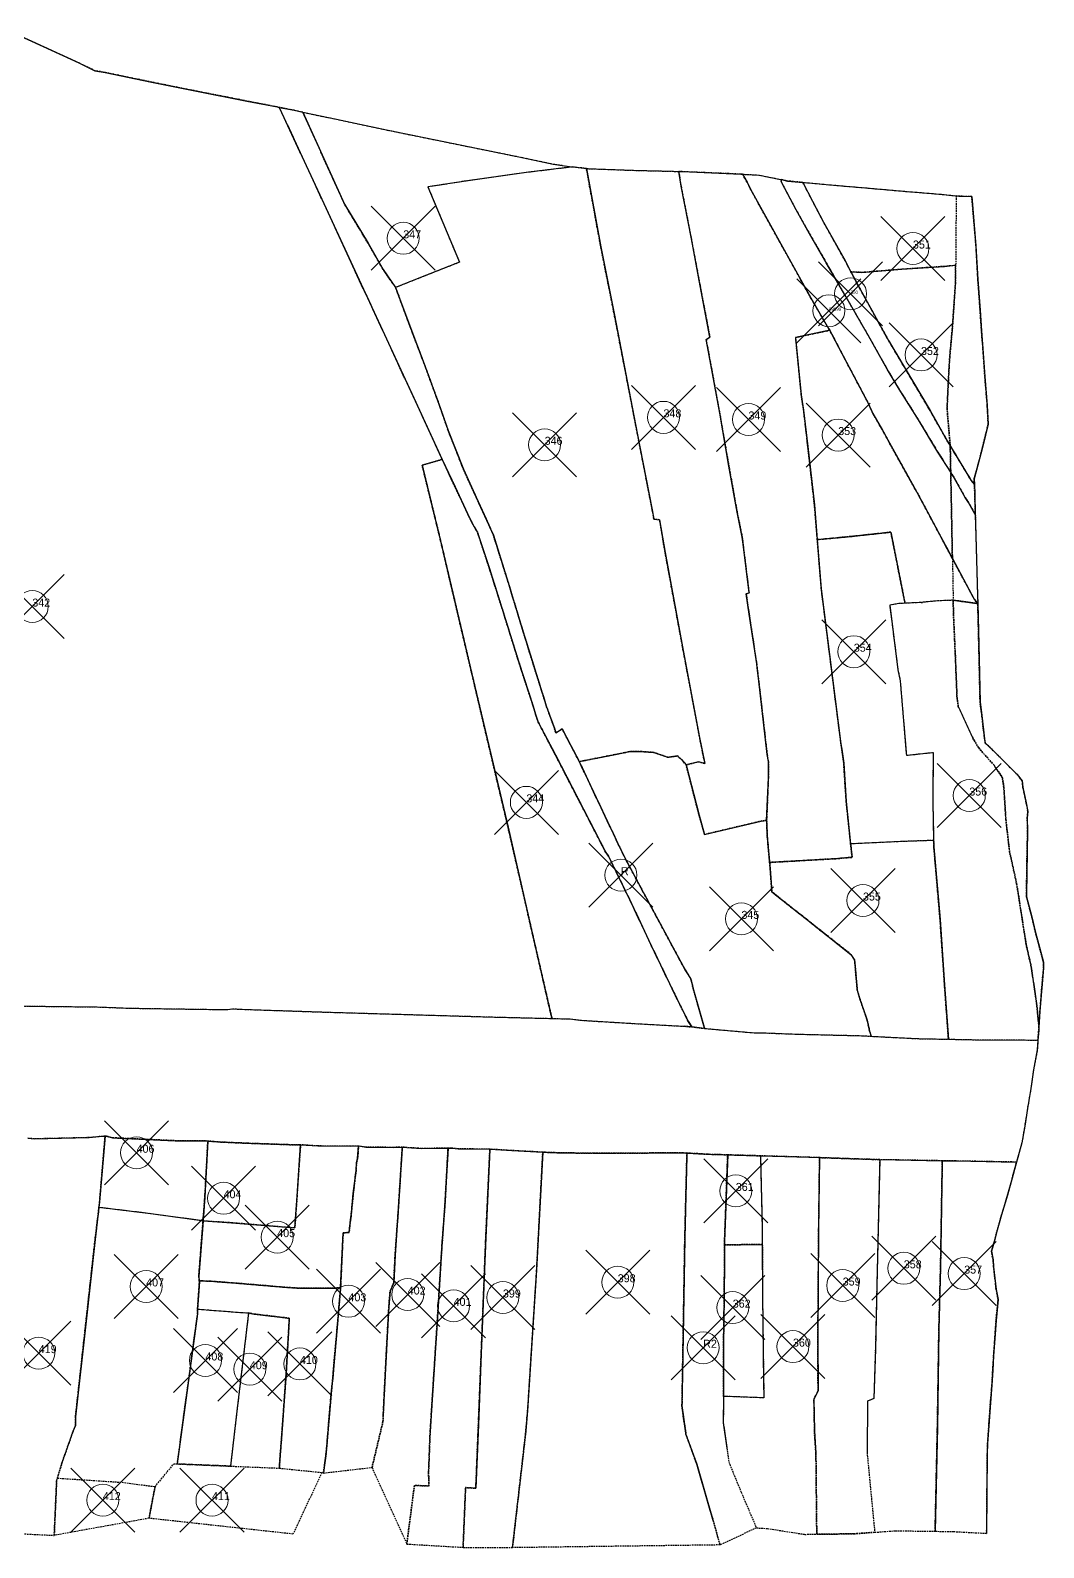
# Model space of a CAD drawing. Header units: millimetres. Extents: x -5 to 3014, y -2191 to 0.
# Drawn here: x 370.9 to 687.5, y -2179.5 to -1705.4 of the extents above; entities that cross this region are included whole.
import ezdxf

# ---------------------------------------------------------------- set-up
doc = ezdxf.new("R2010")
doc.units = ezdxf.units.MM
doc.header["$PDMODE"] = 35
doc.header["$PDSIZE"] = 10
for name, pattern in [('04b018', [5.49, 4.32, -0.54, 0.09, -0.54]), ('DASHED', [0.75, 0.5, -0.25]), ('DASHED2', [9.525, 6.35, -3.175])]:
    doc.linetypes.add(name, pattern=pattern)
for name, color, linetype, lineweight in [('Poly_Survey_Bndry', 250, 'Continuous', 30), ('Poly_Village_Bndry', 250, 'Continuous', 30), ('Text_Survey_No', 250, 'Continuous', 0)]:
    doc.layers.add(name, color=color, linetype=linetype, lineweight=lineweight)
doc.styles.get("Standard").update_dxf_attribs({"font": 'SakalBharati.ttf'})

msp = doc.modelspace()

# ---------------------------------------------------------------- linework, layer by layer
at = {"layer": 'Poly_Survey_Bndry', "linetype": 'DASHED'}
for points in [[(349.49, -2010.06), (391.78, -2010.56), (402.04, -2010.95), (427.89, -2011.33), (432.57, -2011.37), (433.98, -2011.11), (436.43, -2011.27), (461.4, -2012.12), (515.84, -2013.71), (533.4, -2014.14), (533.81, -2014.15), (530.3, -1998.85), (520.1, -1954.38), (508.81, -1906.47), (501.51, -1875.44), (499.05, -1864.87), (493.27, -1841.26), (499.52, -1839.47), (490.67, -1820.19), (485.95, -1810.09), (480.91, -1799.1), (471.62, -1779.12), (461.32, -1756.79), (448.63, -1729.44), (448.02, -1729.32), (438.53, -1727.46), (422.75, -1724.36), (408.74, -1721.55), (394.21, -1718.53), (391.05, -1717.99), (385.98, -1715.55), (374.84, -1710.41), (364.15, -1705.51)], [(660.13, -1757.11), (659.96, -1778.81)], [(349.49, -2010.06), (391.78, -2010.56), (402.04, -2010.95), (427.89, -2011.33), (432.57, -2011.37), (433.98, -2011.11), (436.43, -2011.27), (461.4, -2012.12), (515.84, -2013.71), (533.4, -2014.14), (533.81, -2014.15), (538.39, -2014.27), (539.53, -2014.32), (543.03, -2014.74), (559.88, -2015.76), (575.14, -2016.61), (577.51, -2016.79), (581.52, -2017.27), (597.05, -2018.64), (600.8, -2018.69), (610.44, -2019.06), (630.98, -2019.55), (633.57, -2019.73), (647.94, -2020.46), (657.69, -2020.64), (665.97, -2020.8), (685.68, -2020.91), (685.47, -2023.94), (684.29, -2030.24), (683.56, -2035.45), (682.39, -2042.25), (681.53, -2047.77), (680.65, -2053), (678.97, -2059.03), (659.88, -2058.69), (655.78, -2058.62), (636.23, -2058.28), (617.43, -2057.64), (614.09, -2057.53), (598.94, -2057.07), (588.73, -2056.77), (582.37, -2056.59), (576, -2056.2), (576.01, -2056.19), (575.54, -2056.2), (565.41, -2056.19), (553.44, -2056.27), (546.78, -2056.29), (535.42, -2056.11), (530.96, -2055.94), (521.32, -2055.42), (514.44, -2055), (504.48, -2054.89), (502.53, -2054.69), (501.36, -2054.69), (499.63, -2054.71), (493.01, -2054.78), (488.49, -2054.49), (487.07, -2054.37), (484.22, -2054.45), (475.66, -2054.34), (473.41, -2054.01), (470.8, -2054.09), (460.65, -2054), (455.29, -2053.63), (455.08, -2053.62), (451.12, -2053.59), (438.57, -2053.14), (429.64, -2052.74), (426.32, -2052.45), (416.57, -2052.37), (396.59, -2051.45), (394.54, -2050.93), (394.21, -2050.95), (392.37, -2051.09), (389.27, -2051.39), (372.11, -2051.78), (370.13, -2051.57)], [(354.09, -2174.49), (378.32, -2175.69), (379.08, -2158.57), (379.31, -2157.8), (380.77, -2152.94), (384.52, -2142.33), (385.01, -2141.33), (384.96, -2138.62), (388.26, -2108.78), (390.98, -2084.16), (392.29, -2073.22), (392.5, -2071.5), (394.21, -2050.95), (392.37, -2051.09), (389.27, -2051.39), (372.11, -2051.78), (370.13, -2051.57)], [(481.11, -2138.09), (481.04, -2140.11), (477.61, -2154.45)], [(384.52, -2142.33), (380.77, -2152.94), (379.31, -2157.8)], [(495.77, -2143.29), (495.28, -2156.11), (495.39, -2160.27), (490.86, -2160.07), (488.48, -2178.4)], [(525.56, -2144.19), (521.49, -2179.53)], [(588.51, -2148.42), (589.08, -2152.76), (592.93, -2162.19), (597.72, -2173.35)], [(616.3, -2149.97), (616.56, -2175.33)], [(632.28, -2149.89), (634.67, -2174.73)], [(409.84, -2160.45), (415.69, -2153.33), (416.75, -2153.37)], [(416.75, -2153.37), (433.39, -2154.06)], [(433.39, -2154.06), (448.62, -2154.68)], [(448.62, -2154.68), (461.96, -2156.04)], [(379.31, -2157.8), (379.08, -2158.57), (378.32, -2175.69)], [(379.31, -2157.8), (399.5, -2159.11), (409.84, -2160.45)], [(409.84, -2160.45), (407.93, -2170.35)], [(510.04, -2160.96), (506.85, -2160.76), (506.06, -2179.43)], [(584.14, -2170.85), (586.35, -2178.68)], [(597.72, -2173.35), (601.14, -2173.54), (612.79, -2175.37), (616.56, -2175.33)], [(616.56, -2175.33), (628.17, -2175.21), (634.67, -2174.73)], [(634.67, -2174.73), (641.16, -2174.25), (653.53, -2174.41)], [(653.53, -2174.41), (659.36, -2174.49), (669.64, -2175.06)]]:
    msp.add_lwpolyline(points, dxfattribs=at)
for points in [[(542.37, -1933.89), (537.01, -1923.65), (535, -1924.9), (534.59, -1923.46), (532.17, -1916.74), (527.08, -1900.6), (524.16, -1891.07), (520.08, -1877.64), (515.53, -1863.15), (514.66, -1861.11), (506.17, -1842.55), (501.39, -1830.43), (498.74, -1822.71), (493.92, -1809.59), (489.4, -1797.73), (484.99, -1785.76), (481.08, -1780.12), (476.38, -1771.9), (468.98, -1759.67), (460.04, -1739.88), (455.97, -1730.98), (453.27, -1730.37), (448.63, -1729.44), (461.32, -1756.79), (471.62, -1779.12), (480.91, -1799.1), (485.95, -1810.09), (490.67, -1820.19), (499.52, -1839.47), (503.54, -1848.04), (508.06, -1857.74), (509.54, -1860.51), (510.58, -1862.32), (514.1, -1872.97), (518.2, -1885.88), (523.49, -1902.87), (527.96, -1916.57), (528.67, -1919.1), (529.57, -1921.6), (534.91, -1931.82), (550.62, -1962.26), (551.49, -1963.39), (552.89, -1966.28), (558.71, -1978.25), (564.96, -1991.54), (571.95, -2006.09), (576.34, -2014.97), (577.51, -2016.79), (581.52, -2017.27), (578.07, -2005.19), (577.27, -2001.83), (575.28, -1998.69), (568.44, -1986.01), (561.63, -1973.36), (557, -1964.71), (554.77, -1960.19), (553.89, -1958.32), (546.82, -1943.36)], [(484.99, -1785.76), (481.08, -1780.12), (476.38, -1771.9), (468.98, -1759.67), (460.04, -1739.88), (455.97, -1730.98), (456.53, -1731.1), (466.5, -1733.16), (481.59, -1736.38), (492.9, -1738.69), (509.77, -1742.12), (523.53, -1744.9), (534.26, -1747.15), (539.82, -1747.98), (540.38, -1748.05), (526.51, -1749.74), (506.94, -1752.46), (495.09, -1754.33), (504.93, -1777.84), (491.21, -1783.26)], [(575.73, -1934.93), (579.63, -1933.97), (581.6, -1934.51), (579.87, -1925.81), (574.62, -1897.98), (569.19, -1868.57), (567.47, -1858.36), (565.67, -1858.08), (565.16, -1855.26), (560.5, -1831.27), (553.35, -1794.36), (549.07, -1773), (544.61, -1748.58), (540.38, -1748.05), (526.51, -1749.74), (506.94, -1752.46), (495.09, -1754.33), (504.93, -1777.84), (491.21, -1783.26), (484.99, -1785.76), (489.4, -1797.73), (493.92, -1809.59), (498.74, -1822.71), (501.39, -1830.43), (506.17, -1842.55), (514.66, -1861.11), (515.53, -1863.15), (520.08, -1877.64), (524.16, -1891.07), (527.08, -1900.6), (532.17, -1916.74), (534.59, -1923.46), (535, -1924.9), (537.01, -1923.65), (542.37, -1933.89), (554.2, -1931.56), (558.05, -1930.76), (561.85, -1930.76), (565.62, -1931.01), (569.99, -1932.52), (573.03, -1932.14), (574.35, -1933.25)], [(600.91, -1952.25), (599.15, -1952.48), (581.48, -1956.67), (579.78, -1950.61), (575.73, -1934.93), (579.63, -1933.97), (581.6, -1934.51), (579.87, -1925.81), (574.62, -1897.98), (569.19, -1868.57), (567.47, -1858.36), (565.67, -1858.08), (565.16, -1855.26), (560.5, -1831.27), (553.35, -1794.36), (549.07, -1773), (544.61, -1748.58), (559.27, -1749.12), (571.3, -1749.41), (573.43, -1749.5), (574.18, -1754.12), (577.38, -1770.58), (580.12, -1785.24), (583.18, -1801.26), (581.97, -1801.95), (582.43, -1804.2), (586.23, -1825.02), (589.13, -1841.61), (591.7, -1855.91), (593.27, -1863.72), (593.54, -1865.95), (595.42, -1881.16), (594.52, -1881.49), (595.46, -1887.8), (597.79, -1903.3), (597.92, -1904.57), (598.44, -1908.74), (601.07, -1931.62), (601.44, -1933.81), (601.45, -1938.94)], [(627.15, -1959.62), (625.75, -1946.36), (624.98, -1934.4), (624.38, -1929.98), (624.12, -1928.29), (617.97, -1879.86), (616.73, -1864.53), (615.84, -1853.65), (613.76, -1835.42), (612.46, -1824.1), (611.72, -1819.25), (609.97, -1801.39), (620.61, -1799.11), (620.26, -1798.57), (614.69, -1788.97), (606.91, -1774.95), (600, -1762.5), (595.87, -1755.01), (594.8, -1752.84), (593.37, -1750.34), (592.82, -1750.31), (574.47, -1749.54), (573.43, -1749.5), (574.18, -1754.12), (577.38, -1770.58), (580.12, -1785.24), (583.18, -1801.26), (581.97, -1801.95), (582.43, -1804.2), (586.23, -1825.02), (589.13, -1841.61), (591.7, -1855.91), (593.27, -1863.72), (593.54, -1865.95), (595.42, -1881.16), (594.52, -1881.49), (595.46, -1887.8), (597.79, -1903.3), (597.92, -1904.57), (598.44, -1908.74), (601.07, -1931.62), (601.44, -1933.81), (601.45, -1938.94), (600.91, -1952.25), (601.09, -1957.16), (601.83, -1965.41), (622.53, -1964.23), (627.59, -1963.8)], [(605.76, -1753.29), (610.09, -1761.49), (614.32, -1768.92), (619.55, -1778.02), (625.61, -1788.6), (632.69, -1800.89), (638.56, -1811.26), (642.28, -1817.47), (648.35, -1827.11), (654.43, -1837.22), (658.42, -1843.45), (658.95, -1870.47), (657.27, -1867.34), (655.31, -1863.62), (648.39, -1850.67), (640.29, -1836.18), (637.1, -1830.33), (634.07, -1825.08), (632.52, -1821.65), (626.9, -1811.04), (621.83, -1801.4), (620.61, -1799.11), (620.26, -1798.57), (614.69, -1788.97), (606.91, -1774.95), (600, -1762.5), (595.87, -1755.01), (594.8, -1752.84), (593.37, -1750.34), (598.64, -1750.6), (604.74, -1751.87), (605.52, -1752.04), (605.4, -1752.57)], [(658.26, -1835.2), (657.33, -1833.67), (651.95, -1824.18), (639, -1802.31), (629.47, -1785.1), (627.23, -1780.84), (625, -1776.58), (618.69, -1765.28), (615.27, -1758.71), (612.19, -1752.88), (607.38, -1752.46), (605.52, -1752.04), (605.4, -1752.57), (605.76, -1753.29), (610.09, -1761.49), (614.32, -1768.92), (619.55, -1778.02), (625.61, -1788.6), (632.69, -1800.89), (638.56, -1811.26), (642.28, -1817.47), (648.35, -1827.11), (654.43, -1837.22), (658.42, -1843.45)], [(659.96, -1778.81), (656.48, -1779.13), (643.13, -1780.04), (630.66, -1781.02), (627.23, -1780.84), (625, -1776.58), (618.69, -1765.28), (615.27, -1758.71), (612.19, -1752.88), (615.29, -1753.15), (620.57, -1753.64), (631.77, -1754.59), (643.59, -1755.63), (654.99, -1756.56), (660.13, -1757.11)], [(664.99, -1757.35), (661, -1757.2), (660.13, -1757.11), (659.96, -1778.81), (659.91, -1784.2), (658.9, -1798.77), (658.09, -1807.64), (657.71, -1814.38), (657.27, -1823.52), (658.26, -1835.2), (664.75, -1845.92), (665.8, -1847.29), (665.74, -1845.5), (666.92, -1841.28), (668.34, -1835.69), (669.31, -1831.85), (670.12, -1828.43), (669.82, -1822.56), (669.07, -1813.6), (668.58, -1806.26), (668.02, -1799.25), (667.59, -1792.84), (666.89, -1783.24), (666.31, -1772.71)], [(659.96, -1778.81), (656.48, -1779.13), (643.13, -1780.04), (630.66, -1781.02), (627.23, -1780.84), (629.47, -1785.1), (639, -1802.31), (651.95, -1824.18), (657.33, -1833.67), (658.26, -1835.2), (657.27, -1823.52), (657.71, -1814.38), (658.09, -1807.64), (658.9, -1798.77), (659.91, -1784.2)], [(616.73, -1864.53), (615.84, -1853.65), (613.76, -1835.42), (612.46, -1824.1), (611.72, -1819.25), (609.97, -1801.39), (620.61, -1799.11), (621.83, -1801.4), (626.9, -1811.04), (632.52, -1821.65), (634.07, -1825.08), (637.1, -1830.33), (640.29, -1836.18), (648.39, -1850.67), (655.31, -1863.62), (657.27, -1867.34), (658.95, -1870.47), (659.19, -1883.47), (654.26, -1883.68), (648.51, -1884.21), (644.13, -1884.43), (639.72, -1862.19), (627.16, -1863.55)], [(533.81, -2014.15), (538.39, -2014.27), (539.53, -2014.32), (543.03, -2014.74), (559.88, -2015.76), (575.14, -2016.61), (577.51, -2016.79), (576.34, -2014.97), (571.95, -2006.09), (564.96, -1991.54), (558.71, -1978.25), (552.89, -1966.28), (551.49, -1963.39), (550.62, -1962.26), (534.91, -1931.82), (529.57, -1921.6), (528.67, -1919.1), (527.96, -1916.57), (523.49, -1902.87), (518.2, -1885.88), (514.1, -1872.97), (510.58, -1862.32), (509.54, -1860.51), (508.06, -1857.74), (503.54, -1848.04), (499.52, -1839.47), (493.27, -1841.26), (499.05, -1864.87), (501.51, -1875.44), (508.81, -1906.47), (520.1, -1954.38), (530.3, -1998.85)], [(658.26, -1835.2), (658.42, -1843.45), (659.23, -1844.71), (662.92, -1851.35), (663.94, -1852.89), (666.1, -1856.63), (665.95, -1850.28), (665.8, -1847.29), (664.75, -1845.92)], [(658.95, -1870.47), (658.42, -1843.45), (659.23, -1844.71), (662.92, -1851.35), (663.94, -1852.89), (666.1, -1856.63), (666.26, -1863.4), (666.79, -1881.88), (666.86, -1884.51), (665.73, -1883.08)], [(644.13, -1884.43), (642.16, -1884.53), (639.35, -1885.01), (641.93, -1905.24), (642.63, -1908.66), (643.89, -1923.67), (644.54, -1931.34), (644.57, -1931.93), (652.92, -1931), (652.81, -1946.34), (653.08, -1958.52), (643.36, -1958.86), (627.15, -1959.62), (625.75, -1946.36), (624.98, -1934.4), (624.38, -1929.98), (624.12, -1928.29), (617.97, -1879.86), (616.73, -1864.53), (627.16, -1863.55), (639.72, -1862.19)], [(666.86, -1884.51), (665.73, -1883.08), (658.95, -1870.47), (659.19, -1883.47)], [(657.69, -2020.64), (665.97, -2020.8), (685.68, -2020.91), (685.9, -2017.88), (685.97, -2016.83), (685.31, -2009.96), (683.58, -1998.03), (681.99, -1991.07), (679, -1971.94), (676.82, -1962.22), (675.64, -1951.95), (675.03, -1942.02), (674.57, -1938.92), (671.97, -1935.05), (667.16, -1929.63), (665.3, -1926.49), (660.77, -1916.62), (660.39, -1913.96), (659.84, -1900.34), (659.28, -1887.91), (659.19, -1883.47), (654.26, -1883.68), (648.51, -1884.21), (644.13, -1884.43), (642.16, -1884.53), (639.35, -1885.01), (641.93, -1905.24), (642.63, -1908.66), (643.89, -1923.67), (644.54, -1931.34), (644.57, -1931.93), (652.92, -1931), (652.81, -1946.34), (653.08, -1958.52), (653.13, -1960.55), (655.09, -1983.24), (656.47, -2003.64)], [(659.84, -1900.34), (660.39, -1913.96), (660.77, -1916.62), (665.3, -1926.49), (667.16, -1929.63), (671.97, -1935.05), (674.57, -1938.92), (675.03, -1942.02), (675.64, -1951.95), (676.82, -1962.22), (679, -1971.94), (681.99, -1991.07), (683.58, -1998.03), (685.31, -2009.96), (685.97, -2016.83), (686.31, -2011.95), (686.6, -2008.17), (687.06, -2002.22), (687.45, -1998.44), (687.36, -1996.58), (686.11, -1991.91), (684.9, -1987.28), (683.77, -1982.37), (682.1, -1976.16), (682.11, -1975.18), (682.16, -1968.94), (682.27, -1961.95), (682.43, -1955.67), (682.33, -1951.48), (682.52, -1949.52), (682.02, -1946.77), (680.97, -1941.9), (680.73, -1939.85), (679.16, -1937.91), (671.36, -1930.13), (669.22, -1928.08), (669.02, -1926.81), (668.63, -1923.96), (668.04, -1918.54), (667.59, -1915.33), (667.18, -1897.26), (666.86, -1884.51), (659.19, -1883.47), (659.28, -1887.91)], [(542.37, -1933.89), (546.82, -1943.36), (553.89, -1958.32), (554.77, -1960.19), (557, -1964.71), (561.63, -1973.36), (568.44, -1986.01), (575.28, -1998.69), (577.27, -2001.83), (578.07, -2005.19), (581.52, -2017.27), (597.05, -2018.64), (600.8, -2018.69), (610.44, -2019.06), (630.98, -2019.55), (633.57, -2019.73), (633.08, -2018.1), (632.3, -2014.66), (630.15, -2008.39), (629.21, -2005.3), (628.4, -1995.89), (627.26, -1994.16), (613.35, -1983.16), (602.51, -1974.59), (602.01, -1967.35), (601.83, -1965.41), (601.09, -1957.16), (600.91, -1952.25), (599.15, -1952.48), (581.48, -1956.67), (579.78, -1950.61), (575.73, -1934.93), (574.35, -1933.25), (573.03, -1932.14), (569.99, -1932.52), (565.62, -1931.01), (561.85, -1930.76), (558.05, -1930.76), (554.2, -1931.56)], [(601.83, -1965.41), (602.01, -1967.35), (602.51, -1974.59), (613.35, -1983.16), (627.26, -1994.16), (628.4, -1995.89), (629.21, -2005.3), (630.15, -2008.39), (632.3, -2014.66), (633.08, -2018.1), (633.57, -2019.73), (647.94, -2020.46), (657.69, -2020.64), (656.47, -2003.64), (655.09, -1983.24), (653.13, -1960.55), (653.08, -1958.52), (643.36, -1958.86), (627.15, -1959.62), (627.59, -1963.8), (622.53, -1964.23)], [(424.81, -2077.44), (408.45, -2075.17), (392.29, -2073.22), (392.5, -2071.5), (394.21, -2050.95), (394.54, -2050.93), (396.59, -2051.45), (416.57, -2052.37), (426.32, -2052.45), (425.39, -2069.78)], [(424.81, -2077.44), (425.39, -2069.78), (426.32, -2052.45), (429.64, -2052.74), (438.57, -2053.14), (451.12, -2053.59), (455.08, -2053.62), (455.29, -2053.63), (454.18, -2069.74), (453.49, -2079.6), (452.05, -2079.52), (433.68, -2077.99)], [(467.79, -2098.28), (468.59, -2081.14), (470.47, -2081.06), (470.85, -2077.3), (471.06, -2075.96), (471.77, -2068.85), (472.62, -2061.75), (472.79, -2059.21), (473.11, -2057.91), (473.41, -2054.01), (470.8, -2054.09), (460.65, -2054), (455.29, -2053.63), (454.18, -2069.74), (453.49, -2079.6), (452.05, -2079.52), (433.68, -2077.99), (424.81, -2077.44), (423.49, -2094.8), (423.64, -2096.15), (426.98, -2096.24), (435.47, -2096.9), (451.24, -2098.22), (455.18, -2098.46), (465.6, -2098.46)], [(467.79, -2098.28), (466.72, -2110.85), (465.66, -2122.65), (465.35, -2126.69), (465.08, -2128.99), (464.83, -2131.57), (464.1, -2140.06), (463.34, -2149.47), (462.44, -2156.21), (477.61, -2154.45), (481.04, -2140.11), (481.11, -2138.09), (481.45, -2131.16), (482.01, -2119.82), (482.8, -2105.38), (483.24, -2099.36), (484.4, -2096.79), (484.82, -2088.1), (485.72, -2075.6), (487.07, -2054.37), (484.22, -2054.45), (475.66, -2054.34), (473.41, -2054.01), (473.11, -2057.91), (472.79, -2059.21), (472.62, -2061.75), (471.77, -2068.85), (471.06, -2075.96), (470.85, -2077.3), (470.47, -2081.06), (468.59, -2081.14)], [(485.72, -2075.6), (484.82, -2088.1), (484.4, -2096.79), (483.24, -2099.36), (482.8, -2105.38), (482.01, -2119.82), (481.45, -2131.16), (481.11, -2138.09), (481.04, -2140.11), (477.61, -2154.45), (488.48, -2178.4), (490.86, -2160.07), (495.39, -2160.27), (495.28, -2156.11), (495.77, -2143.29), (496.86, -2126.36), (497.95, -2109.4), (499.47, -2085), (500.41, -2072.19), (501.36, -2054.69), (499.63, -2054.71), (493.01, -2054.78), (488.49, -2054.49), (487.07, -2054.37)], [(495.77, -2143.29), (495.28, -2156.11), (495.39, -2160.27), (490.86, -2160.07), (488.48, -2178.4), (506.06, -2179.43), (506.85, -2160.76), (510.04, -2160.96), (510.83, -2141.1), (512.38, -2102.25), (513.14, -2082.73), (514.44, -2055), (504.48, -2054.89), (502.53, -2054.69), (501.36, -2054.69), (500.41, -2072.19), (499.47, -2085), (497.95, -2109.4), (496.86, -2126.36)], [(525.56, -2144.19), (526.23, -2136.79), (529.04, -2092.85), (530.96, -2055.94), (521.32, -2055.42), (514.44, -2055), (513.14, -2082.73), (512.38, -2102.25), (510.83, -2141.1), (510.04, -2160.96), (506.85, -2160.76), (506.06, -2179.43), (521.49, -2179.53)], [(530.96, -2055.94), (535.42, -2056.11), (546.78, -2056.29), (553.44, -2056.27), (565.41, -2056.19), (575.54, -2056.2), (576.01, -2056.19), (576, -2056.2), (575.33, -2082.83), (574.61, -2125.48), (574.45, -2135.22), (574.79, -2137.93), (575.7, -2144.12), (579.09, -2153.48), (584.14, -2170.85), (586.35, -2178.68), (521.49, -2179.53), (525.56, -2144.19), (526.23, -2136.79), (529.04, -2092.85)], [(576, -2056.2), (582.37, -2056.59), (588.73, -2056.77), (587.74, -2083.87), (587.74, -2084.91), (587.73, -2089.77), (587.64, -2101.21), (587.44, -2115.45), (587.4, -2128.45), (587.39, -2132.29), (587.37, -2140.53), (588.51, -2148.42), (589.08, -2152.76), (592.93, -2162.19), (597.72, -2173.35), (586.35, -2178.68), (584.14, -2170.85), (579.09, -2153.48), (575.7, -2144.12), (574.79, -2137.93), (574.45, -2135.22), (574.61, -2125.48), (575.33, -2082.83)], [(587.39, -2132.29), (587.37, -2140.53), (588.51, -2148.42), (589.08, -2152.76), (592.93, -2162.19), (597.72, -2173.35), (601.14, -2173.54), (612.79, -2175.37), (616.56, -2175.33), (616.3, -2149.97), (615.92, -2144.83), (615.85, -2142.9), (615.68, -2133.12), (616.96, -2130.52), (616.9, -2113.96), (617.15, -2080.5), (617.43, -2057.64), (614.09, -2057.53), (598.94, -2057.07), (599.55, -2079.9), (599.56, -2084.76), (599.61, -2100.87), (599.97, -2127.91), (600.04, -2132.73), (588.77, -2132.3)], [(587.74, -2084.91), (587.74, -2083.87), (588.73, -2056.77), (598.94, -2057.07), (599.55, -2079.9), (599.56, -2084.76)], [(616.3, -2149.97), (615.92, -2144.83), (615.85, -2142.9), (615.68, -2133.12), (616.96, -2130.52), (616.9, -2113.96), (617.15, -2080.5), (617.43, -2057.64), (636.23, -2058.28), (635.43, -2093.13), (634.87, -2117.55), (634.4, -2132.9), (632.45, -2133.74), (632.28, -2149.89), (634.67, -2174.73), (628.17, -2175.21), (616.56, -2175.33)], [(632.28, -2149.89), (634.67, -2174.73), (641.16, -2174.25), (653.53, -2174.41), (654.24, -2141.89), (654.7, -2111.47), (655.24, -2091.52), (655.78, -2058.62), (636.23, -2058.28), (635.43, -2093.13), (634.87, -2117.55), (634.4, -2132.9), (632.45, -2133.74)], [(678.97, -2059.03), (659.88, -2058.69), (655.78, -2058.62), (655.24, -2091.52), (654.7, -2111.47), (654.24, -2141.89), (653.53, -2174.41), (659.36, -2174.49), (669.64, -2175.06), (669.84, -2150.25), (669.96, -2146.93), (670.4, -2140.09), (670.82, -2134.26), (671.29, -2128.75), (671.54, -2124.08), (671.83, -2119.59), (672.29, -2112.82), (672.58, -2108.55), (673.22, -2101.94), (672.62, -2098.84), (671.82, -2091.73), (671.64, -2089.62), (671.15, -2086.92), (671.96, -2084.08), (672.75, -2081.07), (674.33, -2075.55), (676.13, -2069.4), (677.66, -2064.03)], [(392.29, -2073.22), (390.98, -2084.16), (388.26, -2108.78), (384.96, -2138.62), (385.01, -2141.33), (384.52, -2142.33), (380.77, -2152.94), (379.31, -2157.8), (399.5, -2159.11), (409.84, -2160.45), (415.69, -2153.33), (416.75, -2153.37), (420.08, -2128.81), (423.08, -2106.5), (423.1, -2104.98), (423.68, -2096.49), (423.64, -2096.15), (423.49, -2094.8), (424.81, -2077.44), (408.45, -2075.17)], [(587.39, -2132.29), (587.4, -2128.45), (587.44, -2115.45), (587.64, -2101.21), (587.73, -2089.77), (587.74, -2084.91), (599.56, -2084.76), (599.61, -2100.87), (599.97, -2127.91), (600.04, -2132.73), (588.77, -2132.3)], [(448.62, -2154.68), (461.96, -2156.04), (462.44, -2156.21), (463.34, -2149.47), (464.1, -2140.06), (464.83, -2131.57), (465.08, -2128.99), (465.35, -2126.69), (465.66, -2122.65), (466.72, -2110.85), (467.79, -2098.28), (465.6, -2098.46), (455.18, -2098.46), (451.24, -2098.22), (435.47, -2096.9), (426.98, -2096.24), (423.64, -2096.15), (423.68, -2096.49), (423.1, -2104.98), (436.87, -2106.05), (439.03, -2106.17), (440.82, -2106.52), (451.78, -2107.83), (450.78, -2125.17), (449.68, -2140.74)], [(433.39, -2154.06), (416.75, -2153.37), (420.08, -2128.81), (423.08, -2106.5), (423.1, -2104.98), (436.87, -2106.05), (439.03, -2106.17), (435.18, -2138.64)], [(439.03, -2106.17), (435.18, -2138.64), (433.39, -2154.06), (448.62, -2154.68), (449.68, -2140.74), (450.78, -2125.17), (451.78, -2107.83), (440.82, -2106.52)], [(461.96, -2156.04), (452.92, -2175.28), (407.93, -2170.35), (409.84, -2160.45), (415.69, -2153.33), (416.75, -2153.37), (433.39, -2154.06), (448.62, -2154.68)], [(407.93, -2170.35), (378.32, -2175.69), (379.08, -2158.57), (379.31, -2157.8), (399.5, -2159.11), (409.84, -2160.45)]]:
    msp.add_lwpolyline(points, close=True, dxfattribs=at)
at = {"layer": 'Poly_Survey_Bndry'}
for points in [[(448.63, -1729.44), (461.32, -1756.79), (471.62, -1779.12), (480.91, -1799.1), (485.95, -1810.09), (490.67, -1820.19), (499.52, -1839.47)], [(455.97, -1730.98), (460.04, -1739.88), (468.98, -1759.67), (476.38, -1771.9), (481.08, -1780.12), (484.99, -1785.76)], [(540.38, -1748.05), (526.51, -1749.74), (506.94, -1752.46), (495.09, -1754.33), (504.93, -1777.84), (491.21, -1783.26), (484.99, -1785.76)], [(544.61, -1748.58), (549.07, -1773), (553.35, -1794.36), (560.5, -1831.27), (565.16, -1855.26), (565.67, -1858.08), (567.47, -1858.36), (569.19, -1868.57), (574.62, -1897.98), (579.87, -1925.81), (581.6, -1934.51), (579.63, -1933.97), (575.73, -1934.93)], [(600.91, -1952.25), (601.45, -1938.94), (601.44, -1933.81), (601.07, -1931.62), (598.44, -1908.74), (597.92, -1904.57), (597.79, -1903.3), (595.46, -1887.8), (594.52, -1881.49), (595.42, -1881.16), (593.54, -1865.95), (593.27, -1863.72), (591.7, -1855.91), (589.13, -1841.61), (586.23, -1825.02), (582.43, -1804.2), (581.97, -1801.95), (583.18, -1801.26), (580.12, -1785.24), (577.38, -1770.58), (574.18, -1754.12), (573.43, -1749.5)], [(593.37, -1750.34), (594.8, -1752.84)], [(594.8, -1752.84), (595.87, -1755.01), (600, -1762.5), (606.91, -1774.95), (614.69, -1788.97), (620.26, -1798.57), (620.61, -1799.11)], [(605.76, -1753.29), (605.4, -1752.57), (605.52, -1752.04)], [(658.42, -1843.45), (654.43, -1837.22), (648.35, -1827.11), (642.28, -1817.47), (638.56, -1811.26), (632.69, -1800.89), (625.61, -1788.6), (619.55, -1778.02), (614.32, -1768.92), (610.09, -1761.49), (605.76, -1753.29)], [(612.19, -1752.88), (615.27, -1758.71), (618.69, -1765.28), (625, -1776.58), (627.23, -1780.84)], [(627.23, -1780.84), (630.66, -1781.02), (643.13, -1780.04), (656.48, -1779.13), (659.96, -1778.81)], [(627.23, -1780.84), (629.47, -1785.1), (639, -1802.31), (651.95, -1824.18), (657.33, -1833.67), (658.26, -1835.2)], [(484.99, -1785.76), (489.4, -1797.73), (493.92, -1809.59), (498.74, -1822.71), (501.39, -1830.43), (506.17, -1842.55), (514.66, -1861.11), (515.53, -1863.15), (520.08, -1877.64), (524.16, -1891.07), (527.08, -1900.6), (532.17, -1916.74), (534.59, -1923.46), (535, -1924.9), (537.01, -1923.65), (542.37, -1933.89)], [(620.61, -1799.11), (609.97, -1801.39), (611.72, -1819.25), (612.46, -1824.1), (613.76, -1835.42), (615.84, -1853.65), (616.73, -1864.53)], [(620.61, -1799.11), (621.83, -1801.4), (626.9, -1811.04), (632.52, -1821.65), (634.07, -1825.08), (637.1, -1830.33), (640.29, -1836.18), (648.39, -1850.67), (655.31, -1863.62), (657.27, -1867.34), (658.95, -1870.47)], [(499.52, -1839.47), (493.27, -1841.26), (499.05, -1864.87), (501.51, -1875.44), (508.81, -1906.47), (520.1, -1954.38), (530.3, -1998.85), (533.81, -2014.15)], [(499.52, -1839.47), (503.54, -1848.04), (508.06, -1857.74), (509.54, -1860.51), (510.58, -1862.32), (514.1, -1872.97), (518.2, -1885.88), (523.49, -1902.87), (527.96, -1916.57), (528.67, -1919.1), (529.57, -1921.6), (534.91, -1931.82), (550.62, -1962.26), (551.49, -1963.39), (552.89, -1966.28), (558.71, -1978.25), (564.96, -1991.54), (571.95, -2006.09), (576.34, -2014.97), (577.51, -2016.79)], [(658.26, -1835.2), (664.75, -1845.92), (665.8, -1847.29)], [(666.1, -1856.63), (663.94, -1852.89), (662.92, -1851.35), (659.23, -1844.71), (658.42, -1843.45)], [(616.73, -1864.53), (627.16, -1863.55), (639.72, -1862.19), (644.13, -1884.43)], [(616.73, -1864.53), (617.97, -1879.86), (624.12, -1928.29), (624.38, -1929.98), (624.98, -1934.4), (625.75, -1946.36), (627.15, -1959.62)], [(658.95, -1870.47), (665.73, -1883.08), (666.86, -1884.51)], [(639.35, -1885.01), (641.93, -1905.24), (642.63, -1908.66), (643.89, -1923.67), (644.54, -1931.34), (644.57, -1931.93), (652.92, -1931), (652.81, -1946.34), (653.08, -1958.52)], [(542.37, -1933.89), (554.2, -1931.56), (558.05, -1930.76), (561.85, -1930.76), (565.62, -1931.01), (569.99, -1932.52), (573.03, -1932.14), (574.35, -1933.25), (575.73, -1934.93)], [(542.37, -1933.89), (546.82, -1943.36), (553.89, -1958.32), (554.77, -1960.19), (557, -1964.71), (561.63, -1973.36), (568.44, -1986.01), (575.28, -1998.69), (577.27, -2001.83), (578.07, -2005.19), (581.52, -2017.27)], [(575.73, -1934.93), (579.78, -1950.61), (581.48, -1956.67), (599.15, -1952.48), (600.91, -1952.25)], [(600.91, -1952.25), (601.09, -1957.16), (601.83, -1965.41)], [(627.15, -1959.62), (627.59, -1963.8), (622.53, -1964.23), (601.83, -1965.41)], [(653.08, -1958.52), (643.36, -1958.86), (627.15, -1959.62)], [(653.08, -1958.52), (653.13, -1960.55), (655.09, -1983.24), (656.47, -2003.64), (657.69, -2020.64)], [(601.83, -1965.41), (602.01, -1967.35), (602.51, -1974.59), (613.35, -1983.16), (627.26, -1994.16), (628.4, -1995.89), (629.21, -2005.3), (630.15, -2008.39), (632.3, -2014.66), (633.08, -2018.1), (633.57, -2019.73)], [(340.38, -2009.83), (349.49, -2010.06), (391.78, -2010.56), (402.04, -2010.95), (427.89, -2011.33), (432.57, -2011.37), (433.98, -2011.11), (436.43, -2011.27), (461.4, -2012.12), (515.84, -2013.71), (533.4, -2014.14), (533.81, -2014.15)], [(533.81, -2014.15), (538.39, -2014.27), (539.53, -2014.32), (543.03, -2014.74), (559.88, -2015.76), (575.14, -2016.61)], [(577.51, -2016.79), (575.14, -2016.61)], [(581.52, -2017.27), (577.51, -2016.79)], [(581.52, -2017.27), (597.05, -2018.64), (600.8, -2018.69), (610.44, -2019.06), (630.98, -2019.55), (633.57, -2019.73)], [(633.57, -2019.73), (647.94, -2020.46), (657.69, -2020.64)], [(657.69, -2020.64), (665.97, -2020.8), (685.68, -2020.91)], [(370.13, -2051.57), (372.11, -2051.78), (389.27, -2051.39), (392.37, -2051.09), (394.21, -2050.95)], [(394.21, -2050.95), (392.5, -2071.5), (392.29, -2073.22)], [(394.21, -2050.95), (394.54, -2050.93), (396.59, -2051.45), (416.57, -2052.37), (426.32, -2052.45)], [(426.32, -2052.45), (425.39, -2069.78), (424.81, -2077.44)], [(426.32, -2052.45), (429.64, -2052.74), (438.57, -2053.14), (451.12, -2053.59), (455.08, -2053.62), (455.29, -2053.63)], [(424.81, -2077.44), (433.68, -2077.99), (452.05, -2079.52), (453.49, -2079.6), (454.18, -2069.74), (455.29, -2053.63)], [(455.29, -2053.63), (460.65, -2054), (470.8, -2054.09), (473.41, -2054.01)], [(467.79, -2098.28), (468.59, -2081.14), (470.47, -2081.06), (470.85, -2077.3), (471.06, -2075.96), (471.77, -2068.85), (472.62, -2061.75), (472.79, -2059.21), (473.11, -2057.91), (473.41, -2054.01)], [(473.41, -2054.01), (475.66, -2054.34), (484.22, -2054.45), (487.07, -2054.37)], [(487.07, -2054.37), (485.72, -2075.6)], [(487.07, -2054.37), (488.49, -2054.49), (493.01, -2054.78), (499.63, -2054.71), (501.36, -2054.69)], [(501.36, -2054.69), (500.41, -2072.19), (499.47, -2085), (497.95, -2109.4), (496.86, -2126.36), (495.77, -2143.29)], [(501.36, -2054.69), (502.53, -2054.69), (504.48, -2054.89), (514.44, -2055)], [(514.44, -2055), (513.14, -2082.73), (512.38, -2102.25), (510.83, -2141.1), (510.04, -2160.96)], [(514.44, -2055), (521.32, -2055.42), (530.96, -2055.94)], [(530.96, -2055.94), (529.04, -2092.85), (526.23, -2136.79), (525.56, -2144.19)], [(530.96, -2055.94), (535.42, -2056.11), (546.78, -2056.29), (553.44, -2056.27), (565.41, -2056.19), (575.54, -2056.2)], [(576, -2056.2), (575.33, -2082.83), (574.61, -2125.48), (574.45, -2135.22), (574.79, -2137.93), (575.7, -2144.12), (579.09, -2153.48), (584.14, -2170.85)], [(575.54, -2056.2), (576.01, -2056.19)], [(576.01, -2056.19), (576, -2056.2)], [(576, -2056.2), (582.37, -2056.59), (588.73, -2056.77)], [(588.73, -2056.77), (587.74, -2083.87), (587.74, -2084.91)], [(588.73, -2056.77), (598.94, -2057.07)], [(598.94, -2057.07), (599.55, -2079.9), (599.56, -2084.76)], [(598.94, -2057.07), (614.09, -2057.53), (617.43, -2057.64)], [(617.43, -2057.64), (617.15, -2080.5), (616.9, -2113.96), (616.96, -2130.52), (615.68, -2133.12), (615.85, -2142.9), (615.92, -2144.83), (616.3, -2149.97)], [(617.43, -2057.64), (636.23, -2058.28)], [(636.23, -2058.28), (635.43, -2093.13), (634.87, -2117.55), (634.4, -2132.9), (632.45, -2133.74), (632.28, -2149.89)], [(636.23, -2058.28), (655.78, -2058.62)], [(655.78, -2058.62), (655.24, -2091.52), (654.7, -2111.47), (654.24, -2141.89), (653.53, -2174.41)], [(655.78, -2058.62), (659.88, -2058.69), (678.97, -2059.03)], [(392.29, -2073.22), (390.98, -2084.16), (388.26, -2108.78), (384.96, -2138.62), (385.01, -2141.33), (384.52, -2142.33)], [(424.81, -2077.44), (408.45, -2075.17), (392.29, -2073.22)], [(485.72, -2075.6), (484.82, -2088.1), (484.4, -2096.79), (483.24, -2099.36), (482.8, -2105.38), (482.01, -2119.82), (481.45, -2131.16), (481.11, -2138.09)], [(424.81, -2077.44), (423.49, -2094.8), (423.64, -2096.15)], [(599.56, -2084.76), (599.61, -2100.87), (599.97, -2127.91), (600.04, -2132.73), (588.77, -2132.3), (587.39, -2132.29)], [(587.74, -2084.91), (587.73, -2089.77), (587.64, -2101.21), (587.44, -2115.45), (587.4, -2128.45), (587.39, -2132.29)], [(587.74, -2084.91), (599.56, -2084.76)], [(423.64, -2096.15), (423.68, -2096.49), (423.1, -2104.98)], [(423.64, -2096.15), (426.98, -2096.24), (435.47, -2096.9), (451.24, -2098.22), (455.18, -2098.46), (465.6, -2098.46), (467.79, -2098.28)], [(467.79, -2098.28), (466.72, -2110.85), (465.66, -2122.65), (465.35, -2126.69), (465.08, -2128.99), (464.83, -2131.57), (464.1, -2140.06), (463.34, -2149.47), (462.44, -2156.21)], [(423.1, -2104.98), (423.08, -2106.5), (420.08, -2128.81), (416.75, -2153.37)], [(423.1, -2104.98), (436.87, -2106.05), (439.03, -2106.17)], [(439.03, -2106.17), (435.18, -2138.64), (433.39, -2154.06)], [(439.03, -2106.17), (440.82, -2106.52), (451.78, -2107.83), (450.78, -2125.17), (449.68, -2140.74), (448.62, -2154.68)], [(587.39, -2132.29), (587.37, -2140.53), (588.51, -2148.42)]]:
    msp.add_lwpolyline(points, dxfattribs=at)
at = {"layer": 'Poly_Survey_Bndry', "linetype": '04b018'}
for points in [[(644.13, -1884.43), (642.16, -1884.53), (639.35, -1885.01)], [(659.19, -1883.47), (654.26, -1883.68), (648.51, -1884.21), (644.13, -1884.43)], [(666.86, -1884.51), (659.19, -1883.47)]]:
    msp.add_lwpolyline(points, dxfattribs=at)
at = {"layer": 'Poly_Village_Bndry'}
for points in [[(363.91, -1705.38), (364.15, -1705.51), (374.84, -1710.41), (385.98, -1715.55), (391.05, -1717.99), (394.21, -1718.53), (408.74, -1721.55), (422.75, -1724.36), (438.53, -1727.46), (448.02, -1729.32), (448.63, -1729.44)], [(448.63, -1729.44), (453.27, -1730.37), (455.97, -1730.98)], [(455.97, -1730.98), (456.53, -1731.1), (466.5, -1733.16), (481.59, -1736.38), (492.9, -1738.69), (509.77, -1742.12), (523.53, -1744.9), (534.26, -1747.15)], [(534.26, -1747.15), (539.82, -1747.98), (540.38, -1748.05)], [(540.38, -1748.05), (544.61, -1748.58)], [(544.61, -1748.58), (559.27, -1749.12), (571.3, -1749.41), (573.43, -1749.5)], [(573.43, -1749.5), (574.47, -1749.54)], [(574.47, -1749.54), (592.82, -1750.31), (593.37, -1750.34)], [(593.37, -1750.34), (598.64, -1750.6), (604.74, -1751.87), (605.52, -1752.04)], [(605.52, -1752.04), (607.38, -1752.46), (612.19, -1752.88)], [(612.19, -1752.88), (615.29, -1753.15), (620.57, -1753.64), (631.77, -1754.59), (643.59, -1755.63), (654.99, -1756.56), (660.13, -1757.11)], [(660.13, -1757.11), (661, -1757.2), (664.99, -1757.35)], [(664.99, -1757.35), (666.31, -1772.71), (666.89, -1783.24), (667.59, -1792.84), (668.02, -1799.25), (668.58, -1806.26), (669.07, -1813.6), (669.82, -1822.56), (670.12, -1828.43)], [(670.12, -1828.43), (669.31, -1831.85), (668.34, -1835.69), (666.92, -1841.28), (665.74, -1845.5), (665.8, -1847.29)], [(665.8, -1847.29), (665.95, -1850.28), (666.1, -1856.63)], [(666.1, -1856.63), (666.26, -1863.4), (666.79, -1881.88), (666.86, -1884.51)], [(666.86, -1884.51), (667.18, -1897.26)], [(667.18, -1897.26), (667.59, -1915.33), (668.04, -1918.54), (668.63, -1923.96), (669.02, -1926.81), (669.22, -1928.08), (671.36, -1930.13), (679.16, -1937.91), (680.73, -1939.85), (680.97, -1941.9), (682.02, -1946.77), (682.52, -1949.52), (682.33, -1951.48), (682.43, -1955.67), (682.27, -1961.95), (682.16, -1968.94), (682.11, -1975.18), (682.1, -1976.16), (683.77, -1982.37), (684.9, -1987.28), (686.11, -1991.91), (687.36, -1996.58), (687.45, -1998.44), (687.06, -2002.22), (686.6, -2008.17), (686.31, -2011.95), (685.97, -2016.83)], [(685.97, -2016.83), (685.9, -2017.88), (685.68, -2020.91)], [(685.68, -2020.91), (685.47, -2023.94), (684.29, -2030.24), (683.56, -2035.45), (682.39, -2042.25), (681.53, -2047.77), (680.65, -2053), (678.97, -2059.03)], [(678.97, -2059.03), (677.66, -2064.03), (676.13, -2069.4), (674.33, -2075.55), (672.75, -2081.07), (671.96, -2084.08), (671.15, -2086.92), (671.64, -2089.62), (671.82, -2091.73), (672.62, -2098.84), (673.22, -2101.94), (672.58, -2108.55), (672.29, -2112.82), (671.83, -2119.59), (671.54, -2124.08), (671.29, -2128.75), (670.82, -2134.26), (670.4, -2140.09), (669.96, -2146.93), (669.84, -2150.25), (669.64, -2175.06)]]:
    msp.add_lwpolyline(points, dxfattribs=at)
at = {"layer": 'Text_Survey_No'}
for p in [(487.37, -1770.37), (646.62, -1773.56), (627.14, -1787.72), (620.38, -1792.99), (649.14, -1806.82), (568.68, -1826.31), (595.22, -1826.98), (531.55, -1834.88), (623.27, -1831.85), (371.48, -1885.45), (628.14, -1899.55), (664.23, -1944.5), (525.83, -1946.62), (555.38, -1969.39), (631.01, -1977.31), (593.03, -1983.04), (404.06, -2056.12), (431.24, -2070.35), (591.27, -2068.05), (448, -2082.49), (643.76, -2092.23), (662.63, -2093.89), (407.05, -2097.9), (488.77, -2100.44), (554.39, -2096.59), (624.68, -2097.62), (470.25, -2102.53), (503.11, -2103.97), (518.51, -2101.36), (590.32, -2104.52), (373.49, -2118.73), (581.09, -2117.06), (609.13, -2116.7), (425.56, -2121.04), (439.44, -2123.76), (455.09, -2122.13), (393.53, -2164.68), (427.62, -2164.68)]:
    msp.add_point(p, dxfattribs=at)

# ---------------------------------------------------------------- texts
for s, height, p in [('347', 2.5, (487.37, -1770.37)), ('351', 2.5, (646.62, -1773.56)), ('350', 1, (627.14, -1787.72)), ('352', 2.5, (649.14, -1806.82)), ('348', 2.5, (568.68, -1826.31)), ('349', 2.5, (595.22, -1826.98)), ('353', 2.5, (623.27, -1831.85)), ('346', 2.5, (531.55, -1834.88)), ('342', 2.5, (371.48, -1885.45)), ('354', 2.5, (628.14, -1899.55)), ('356', 2.5, (664.23, -1944.5)), ('344', 2.5, (525.83, -1946.62)), ('R', 2.5, (555.38, -1969.39)), ('355', 2.5, (631.01, -1977.31)), ('345', 2.5, (593.03, -1983.04)), ('406', 2.5, (404.06, -2056.12)), ('361', 2.5, (591.27, -2068.05)), ('404', 2.5, (431.24, -2070.35)), ('405', 2.5, (448, -2082.49)), ('358', 2.5, (643.76, -2092.23)), ('407', 2.5, (407.05, -2097.9)), ('398', 2.5, (554.39, -2096.59)), ('359', 2.5, (624.68, -2097.62)), ('357', 2.5, (662.63, -2093.89)), ('403', 2.5, (470.25, -2102.53)), ('402', 2.5, (488.77, -2100.44)), ('399', 2.5, (518.51, -2101.36)), ('401', 2.5, (503.11, -2103.97)), ('362', 2.5, (590.32, -2104.52)), ('360', 2.5, (609.13, -2116.7)), ('419', 2.5, (373.49, -2118.73)), ('408', 2.5, (425.56, -2121.04)), ('409', 2.5, (439.44, -2123.76)), ('410', 2.5, (455.09, -2122.13)), ('412', 2.5, (393.53, -2164.68)), ('411', 2.5, (427.62, -2164.68))]:
    msp.add_text(s, height=height, dxfattribs=at).set_placement(p)
at = {"layer": 'Text_Survey_No', "linetype": 'DASHED2'}
for s, height, p in [('99999', 1, (620.38, -1792.99)), ('R2', 2.5, (581.09, -2117.06))]:
    msp.add_text(s, height=height, dxfattribs=at).set_placement(p)

doc.saveas('drawing.dxf')
